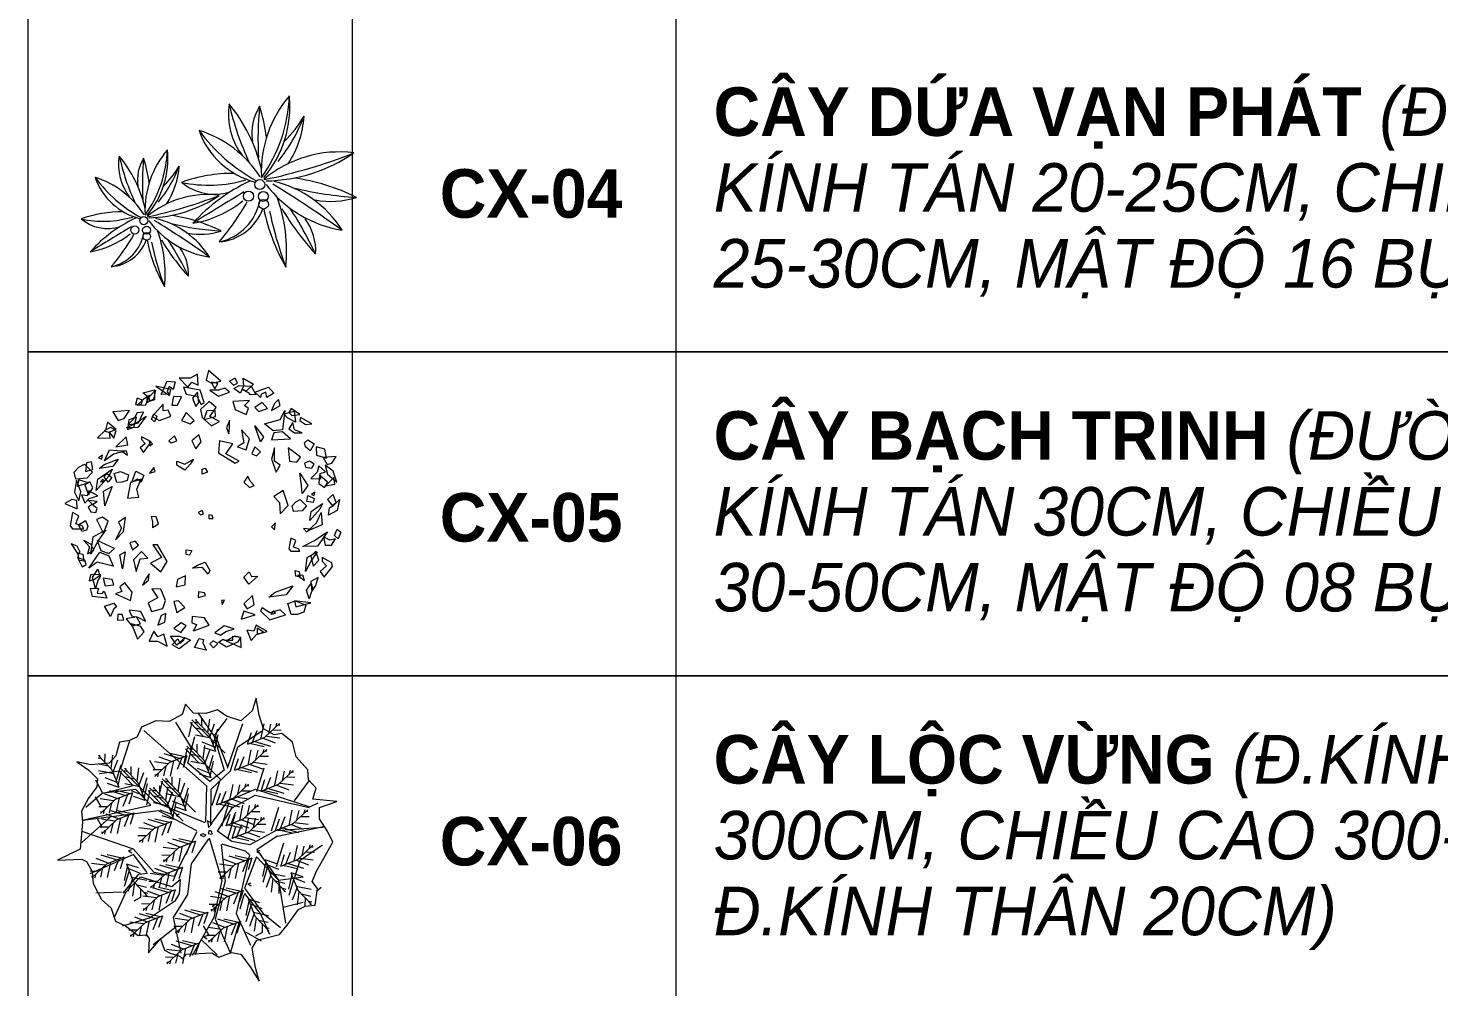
# Model space of a CAD drawing. Header units: millimetres. Extents: x 5357 to 259384, y -16348 to 109893.
# Drawn here: x 196858 to 214283, y 11450 to 23289 of the extents above; entities that cross this region are included whole.
import ezdxf

# ---------------------------------------------------------------- set-up
doc = ezdxf.new("R2010")
doc.units = ezdxf.units.MM
for name, color, linetype, lineweight in [('0-3', 7, 'Continuous', 9), ('A-DETL-THIN', 151, 'Continuous', 9), ('CAY BACH TRINH_dwg-1', 7, 'Continuous', 9), ('CAY DUA VAN PHAT_dwg-1', 7, 'Continuous', 9), ('CAY GIANG HUONG_dwg-1', 7, 'Continuous', 9), ('CÂY BÚN', 7, 'Continuous', 9), ('G-ANNO-TEXT-1', 7, 'Continuous', 9), ('lai nhat', 7, 'Continuous', 9)]:
    doc.layers.add(name, color=color, linetype=linetype, lineweight=lineweight)
doc.styles.add('Arial_4', font='arial_0.ttf', dxfattribs={"height": 0.039375})
doc.styles.add('Arial_5', font='arial_0.ttf', dxfattribs={"height": 0.0315})
doc.styles.add('Arial_B_2', font='arialbd_0.ttf', dxfattribs={"width": 0.95, "height": 600})

# ---------------------------------------------------------------- blocks, each defined once
blk = doc.blocks.new('CAY BACH TRINH_dwg-2202153-CẢNH QUAN_GHI CHÚ KỸ THUẬT')
at = {"layer": 'lai nhat', "flags": 128}
for points in [[(4948, 18968), (5056, 18855), (5104, 18918), (5182, 18880), (5173, 19018), (5085, 18968)], [(5312, 19063), (5280, 18943), (5348, 18905), (5465, 18930)], [(4590, 18683), (4577, 18723), (4500, 18787), (4642, 18823), (4642, 18699)], [(4828, 18752), (4846, 18827), (4659, 18870)], [(4727, 18766), (4800, 18928), (4901, 18923), (4874, 18826), (4823, 18863), (4800, 18804), (4819, 18770)], [(5222, 18642), (5257, 18666), (5206, 18820), (5004, 18856), (5036, 18769), (5165, 18743)], [(5328, 18818), (5436, 18743), (5572, 18793), (5514, 18843), (5436, 18818)], [(5426, 18902), (5345, 18916), (5391, 18836)], [(5640, 18968), (5572, 18930), (5621, 18880), (5670, 18905)], [(5838, 18868), (5895, 18767), (5825, 18761), (5814, 18781), (5728, 18827), (5704, 18783), (5624, 18839), (5688, 18876)], [(5728, 18830), (5748, 18868), (5738, 18968), (5865, 18893), (5777, 18805)], [(5884, 18793), (6050, 18855), (6118, 18780), (6030, 18730), (6021, 18793), (5962, 18768), (5952, 18730)], [(4431, 18718), (4409, 18643), (4479, 18642), (4496, 18694)], [(4435, 18635), (4536, 18638), (4586, 18753), (4508, 18709)], [(4657, 18818), (4633, 18707), (4547, 18661), (4559, 18734), (4599, 18759)], [(4749, 18647), (4613, 18494), (4705, 18444), (4845, 18496), (4813, 18570), (4752, 18562)], [(4877, 18740), (4859, 18634), (4929, 18633), (4978, 18735)], [(5173, 18793), (5114, 18718), (5153, 18618), (5192, 18668)], [(5319, 18680), (5211, 18580), (5231, 18480), (5348, 18380), (5445, 18430), (5328, 18493), (5406, 18605)], [(5816, 18693), (5611, 18680), (5640, 18580), (5777, 18518), (5806, 18593), (5757, 18630)], [(5972, 18668), (5884, 18605), (5933, 18555), (6040, 18593)], [(6177, 18705), (6128, 18655), (6089, 18568), (6196, 18630)], [(4131, 18553), (4193, 18445), (4268, 18467), (4333, 18567)], [(4539, 18496), (4439, 18357), (4296, 18353), (4405, 18409)], [(4309, 18334), (4390, 18362), (4422, 18486), (4327, 18451)], [(4316, 18391), (4445, 18414), (4506, 18546), (4430, 18540), (4392, 18467)], [(4608, 18460), (4634, 18525), (4671, 18494), (4645, 18429)], [(5036, 18543), (4978, 18443), (5085, 18405), (5134, 18443)], [(5255, 18455), (5397, 18493), (5392, 18567), (5291, 18564)], [(6001, 18405), (6196, 18455), (6255, 18568), (6225, 18330), (6108, 18318)], [(6369, 18559), (6385, 18423), (6290, 18473), (6242, 18527)], [(6333, 18593), (6303, 18543), (6342, 18505), (6440, 18518)], [(6449, 18480), (6440, 18443), (6508, 18393), (6586, 18405)], [(3941, 18228), (4097, 18225), (4087, 18303), (4169, 18332), (4065, 18422), (4038, 18325)], [(4141, 18225), (4170, 18322), (4101, 18359), (4023, 18315), (4089, 18294)], [(5572, 18443), (5533, 18355), (5562, 18280), (5572, 18355)], [(5718, 18330), (5748, 18168), (5670, 18118), (5777, 18081), (5816, 18218)], [(5952, 18181), (5884, 18380), (5991, 18243)], [(6118, 18293), (6089, 18206), (6323, 18218), (6225, 18305)], [(6352, 18418), (6303, 18343), (6372, 18293), (6469, 18293), (6372, 18330)], [(4295, 18243), (4168, 18118), (4315, 18143)], [(4465, 18106), (4506, 18050), (4587, 18154), (4581, 18191), (4484, 18242), (4484, 18208), (4530, 18162)], [(4588, 18193), (4588, 18131), (4617, 18156)], [(4890, 18255), (4822, 18193), (4851, 18168), (4919, 18193)], [(5192, 18268), (5104, 18193), (5153, 18093), (5221, 18181)], [(5445, 18193), (5436, 18043), (5640, 17918), (5689, 17943), (5523, 18031), (5611, 18156)], [(6566, 18068), (6508, 18118), (6498, 18168), (6537, 18206), (6615, 18156)], [(4003, 18018), (3954, 17981), (3993, 17968)], [(4196, 17965), (4131, 17875), (3960, 17852), (4021, 17900)], [(4026, 17946), (4088, 18083), (4278, 18067), (4136, 18029)], [(4312, 18017), (4296, 18070), (4241, 18066)], [(5085, 17906), (5017, 17831), (4919, 17893), (4919, 17943), (5017, 17906), (5124, 17968)], [(5884, 18118), (5845, 18031), (5904, 18006), (5952, 18056)], [(6128, 18106), (6089, 17968), (6147, 17806), (6196, 17893), (6128, 17943)], [(6294, 18106), (6313, 17943), (6401, 17931), (6449, 17993)], [(6645, 18017), (6768, 17980), (6749, 18089), (6642, 18117)], [(6727, 17987), (6776, 17901), (6836, 17918), (6888, 17999)], [(3710, 17868), (3779, 17906), (3876, 17806), (3808, 17731), (3671, 17718), (3652, 17806)], [(3881, 17839), (3865, 17932), (3804, 17922), (3792, 17816)], [(3925, 17581), (3944, 17718), (4120, 17843), (4081, 17756)], [(4022, 17750), (4054, 17790), (4117, 17742), (4073, 17681)], [(4240, 17681), (4178, 17680), (4147, 17788), (4223, 17815), (4324, 17773), (4305, 17704)], [(4363, 17681), (4412, 17818), (4510, 17768), (4480, 17681), (4432, 17718)], [(4584, 17792), (4651, 17813), (4634, 17865)], [(5231, 17843), (5270, 17856), (5299, 17806), (5231, 17781)], [(6440, 17793), (6537, 17643), (6469, 17543), (6459, 17643)], [(6615, 17906), (6557, 17943), (6498, 17918), (6508, 17868), (6586, 17856)], [(6575, 17728), (6699, 17725), (6691, 17788), (6757, 17811), (6673, 17883), (6652, 17805)], [(6752, 17893), (6781, 17781), (6898, 17681), (6849, 17818)], [(3709, 17450), (3735, 17563), (3679, 17706), (3657, 17561)], [(3687, 17635), (3823, 17676), (3710, 17713)], [(3827, 17528), (3883, 17612), (3846, 17688), (3782, 17651)], [(3977, 17685), (4026, 17693), (4003, 17716)], [(4031, 17392), (4015, 17570), (4122, 17627), (4084, 17534)], [(4450, 17496), (4425, 17594), (4480, 17720), (4347, 17677), (4311, 17484)], [(5796, 17756), (5748, 17681), (5816, 17618), (5874, 17643), (5826, 17693)], [(6683, 17768), (6674, 17668), (6742, 17618), (6781, 17681)], [(6858, 17739), (6757, 17639), (6873, 17659)], [(3687, 17354), (3683, 17454), (3622, 17467), (3538, 17420)], [(3942, 17513), (3834, 17574), (3811, 17515), (3743, 17525), (3783, 17422), (3838, 17481)], [(3827, 17456), (3876, 17406), (3935, 17443)], [(6118, 17506), (6186, 17431), (6196, 17293), (6294, 17393), (6235, 17581)], [(6390, 17439), (6445, 17469), (6523, 17389), (6468, 17329), (6359, 17319), (6343, 17389)], [(6615, 17481), (6605, 17431), (6527, 17443), (6537, 17518)], [(6624, 17559), (6585, 17529), (6616, 17519)], [(6781, 17468), (6839, 17393), (6888, 17431), (6849, 17531)], [(6929, 17470), (6899, 17331), (6792, 17274), (6807, 17365), (6856, 17396)], [(3710, 17268), (3632, 17306), (3603, 17143), (3632, 17106), (3769, 17106), (3749, 17143), (3671, 17168)], [(3823, 17375), (3857, 17314), (3921, 17309), (3936, 17358), (3873, 17405)], [(4014, 17048), (4073, 17200), (4001, 17252), (3929, 17220)], [(4617, 17124), (4695, 17168), (4664, 17255), (4601, 17260), (4621, 17193)], [(5231, 17331), (5182, 17306), (5211, 17281), (5250, 17293)], [(5316, 17235), (5370, 17235), (5356, 17270), (5316, 17278)], [(6703, 17306), (6713, 17156), (6537, 17081), (6644, 17181)], [(6562, 17210), (6577, 17319), (6718, 17419), (6686, 17349)], [(3790, 17208), (3819, 17137), (3804, 17088), (3752, 17073), (3706, 17154)], [(3857, 16793), (3886, 17006), (4042, 17093), (3954, 16968)], [(4161, 16970), (4259, 17073), (4284, 17244), (4200, 17190), (4237, 17114)], [(6138, 17181), (6089, 17131), (6128, 17093)], [(6484, 17110), (6523, 17070), (6569, 17100)], [(6868, 17022), (6900, 17104), (6946, 17065), (6914, 16983)], [(3701, 16789), (3727, 16818), (3690, 16894), (3615, 16919)], [(3816, 16799), (3894, 16842), (3857, 16918), (3771, 16964), (3840, 16885)], [(4081, 16800), (4148, 16863), (3936, 16962), (3981, 16839)], [(4370, 16845), (4445, 16904), (4405, 16953), (4339, 16932)], [(4723, 16574), (4802, 16701), (4679, 16908), (4624, 16908), (4730, 16754), (4594, 16684)], [(6390, 16960), (6328, 16990), (6304, 16860), (6328, 16830), (6437, 16830), (6421, 16860), (6359, 16880)], [(6782, 17067), (6657, 16893), (6478, 16889), (6614, 16958)], [(6732, 17006), (6752, 16906), (6830, 16906), (6878, 16981), (6810, 16968)], [(3752, 16635), (3801, 16665), (3784, 16717), (3692, 16751)], [(3759, 16793), (3769, 16706), (3710, 16718), (3701, 16806)], [(4132, 16646), (3937, 16693), (3832, 16621), (3969, 16817), (4078, 16773)], [(4281, 16822), (4247, 16613), (4217, 16785)], [(4417, 16580), (4467, 16737), (4560, 16745), (4482, 16828), (4384, 16725)], [(5076, 16782), (5036, 16790), (5033, 16848), (5105, 16838)], [(6507, 16580), (6530, 16750), (6655, 16820), (6585, 16720)], [(6635, 16831), (6576, 16768), (6605, 16643), (6674, 16718)], [(6689, 16579), (6740, 16510), (6842, 16640), (6834, 16686), (6713, 16750), (6713, 16708), (6770, 16649)], [(3915, 16368), (3876, 16506), (3944, 16606), (3974, 16518), (3944, 16468)], [(5176, 16659), (5271, 16693), (5328, 16592), (5305, 16548), (5236, 16627), (5112, 16622)], [(5919, 16520), (5811, 16422), (5749, 16511), (5815, 16575), (5841, 16519)], [(6429, 16580), (6437, 16510), (6390, 16520), (6382, 16590)], [(3837, 16463), (3903, 16484), (3979, 16543), (3855, 16538)], [(4035, 16400), (4142, 16414), (4122, 16481), (4010, 16498)], [(4162, 16305), (4348, 16220), (4369, 16322), (4278, 16441), (4217, 16389), (4242, 16333)], [(4494, 16412), (4569, 16471), (4578, 16551), (4535, 16489)], [(4912, 16389), (5024, 16414), (5028, 16525), (4927, 16480)], [(6353, 16403), (6272, 16291), (6058, 16263), (6134, 16322)], [(6498, 16468), (6478, 16535), (6409, 16530)], [(6554, 16240), (6523, 16350), (6577, 16430), (6601, 16360), (6577, 16320)], [(6664, 16506), (6576, 16456), (6586, 16331), (6635, 16406)], [(4054, 16249), (3879, 16271), (3854, 16369), (3954, 16372), (3934, 16312), (3997, 16307), (4023, 16336)], [(4607, 16083), (4748, 16122), (4778, 16219), (4721, 16362), (4612, 16364), (4686, 16254), (4564, 16191)], [(4921, 16073), (5019, 16134), (4942, 16217), (4882, 16207)], [(5185, 16258), (5274, 16282), (5260, 16317), (5188, 16327)], [(5481, 16172), (5510, 16227), (5473, 16219)], [(5855, 16281), (5748, 16181), (5787, 16119), (5874, 16169)], [(6408, 16049), (6331, 16048), (6291, 16182), (6386, 16216), (6513, 16163), (6489, 16077)], [(6372, 16218), (6391, 16144), (6576, 16193)], [(4175, 16142), (4140, 16118), (4102, 16025), (4025, 16151), (4143, 16187)], [(4188, 15980), (4266, 15981), (4246, 16048), (4191, 16049)], [(4534, 15967), (4474, 16083), (4330, 16103), (4358, 16031), (4439, 16017)], [(4683, 15916), (4770, 15955), (4782, 16061), (4725, 16035)], [(5716, 15991), (5886, 16042), (5746, 16089)], [(5972, 16131), (5952, 16094), (6069, 15981), (6264, 16044), (6196, 16106), (6069, 16069)], [(6080, 16053), (6140, 16064), (6112, 16093)], [(4422, 16019), (4295, 15994), (4363, 15906), (4471, 15931)], [(4434, 15742), (4518, 15833), (4476, 15898), (4361, 15931)], [(4969, 15824), (5035, 15910), (4973, 15943), (4882, 15876)], [(5126, 15846), (5318, 15918), (5260, 16005), (5111, 16025), (5105, 15945), (5163, 15923)], [(5628, 15870), (5504, 15910), (5388, 15822), (5458, 15792), (5526, 15839)], [(6036, 15839), (5900, 15915), (5872, 15841), (5786, 15854), (5836, 15725), (5905, 15799)], [(5913, 15806), (5991, 15831), (5913, 15881)], [(4800, 15656), (4758, 15806), (4685, 15773), (4634, 15843), (4578, 15717), (4679, 15720)], [(4919, 15669), (4841, 15781), (4948, 15781), (5017, 15756)], [(5090, 15731), (4950, 15622), (4862, 15674), (4932, 15747), (4959, 15690), (5008, 15732), (5006, 15770)], [(5250, 15741), (5242, 15699), (5281, 15606), (5138, 15641), (5196, 15750)], [(5374, 15635), (5428, 15691), (5367, 15724), (5328, 15686)], [(5533, 15644), (5436, 15706), (5494, 15744), (5514, 15731), (5611, 15731), (5611, 15781), (5709, 15769), (5670, 15706)], [(5716, 15640), (5711, 15765), (5635, 15781), (5531, 15723)]]:
    blk.add_lwpolyline(points, close=True, dxfattribs=at)
blk = doc.blocks.new('CAY GIANG HUONG_dwg-2202033-CẢNH QUAN_GHI CHÚ KỸ THUẬT')
at = {"layer": 'CÂY BÚN'}
for p, q in [((5102, 14403), (4906, 14717)), ((5069, 14537), (5110, 14720)), ((5248, 14540), (5086, 14715)), ((5516, 14334), (5103, 14747)), ((5183, 14707), (5142, 14717)), ((5272, 14616), (5155, 14643)), ((5163, 14738), (5162, 14752)), ((5227, 14665), (5228, 14770)), ((5303, 14588), (5326, 14754)), ((5330, 14546), (5386, 14696)), ((5547, 14149), (5733, 14703)), ((5959, 14509), (5999, 14699)), ((6055, 14577), (6082, 14694)), ((6146, 14666), (6156, 14707)), ((6177, 14686), (6191, 14687)), ((5340, 14520), (5150, 14559)), ((5378, 14415), (5232, 14472)), ((5369, 14444), (5428, 14636)), ((5391, 14378), (5432, 14560)), ((5793, 14446), (5840, 14590)), ((5854, 14471), (5912, 14617)), ((5883, 14480), (6075, 14421)), ((5985, 14520), (6136, 14463)), ((6027, 14547), (6194, 14523)), ((6104, 14622), (6210, 14621)), ((3967, 14296), (3967, 14310)), ((4032, 14222), (4033, 14328)), ((4107, 14146), (4130, 14312)), ((4954, 14270), (4762, 14329)), ((5020, 14292), (4837, 14333)), ((5044, 14304), (4996, 14160)), ((5010, 14212), (5051, 14395)), ((5190, 14215), (5028, 14390)), ((5458, 14009), (5044, 14422)), ((5125, 14381), (5084, 14392)), ((5213, 14291), (5097, 14318)), ((5104, 14413), (5104, 14427)), ((5169, 14339), (5170, 14445)), ((5244, 14263), (5267, 14429)), ((5403, 14354), (5259, 14401)), ((5271, 14221), (5328, 14371)), ((5310, 14118), (5370, 14310)), ((5695, 14149), (5752, 14295)), ((5800, 14187), (5839, 14377)), ((5817, 14458), (6000, 14417)), ((5896, 14255), (5923, 14372)), ((5944, 14300), (6050, 14299)), ((5986, 14344), (5997, 14385)), ((6018, 14364), (6032, 14365)), ((3988, 14264), (3947, 14275)), ((4145, 14078), (3954, 14117)), ((4076, 14174), (3959, 14201)), ((4134, 14104), (4191, 14254)), ((4173, 14001), (4232, 14193)), ((4195, 13936), (4236, 14118)), ((4310, 14105), (4269, 14115)), ((4289, 14137), (4289, 14150)), ((4354, 14063), (4355, 14169)), ((4429, 13986), (4452, 14153)), ((4581, 14250), (4653, 14125)), ((4733, 14128), (4627, 14129)), ((4810, 14204), (4643, 14227)), ((4852, 14231), (4701, 14287)), ((4782, 14173), (4755, 14056)), ((4878, 14241), (4838, 14051)), ((4983, 14279), (4925, 14133)), ((5282, 14195), (5091, 14234)), ((5320, 14090), (5173, 14147)), ((5332, 14053), (5373, 14235)), ((5634, 14124), (5681, 14268)), ((5658, 14136), (5840, 14095)), ((5723, 14158), (5915, 14099)), ((5826, 14197), (5976, 14141)), ((5868, 14224), (6034, 14201)), ((5909, 13860), (5999, 14155)), ((6127, 13928), (6166, 14119)), ((6313, 14085), (6324, 14126)), ((4182, 13973), (4036, 14030)), ((4207, 13912), (4064, 13959)), ((4467, 13918), (4276, 13958)), ((4398, 14014), (4282, 14041)), ((4456, 13944), (4513, 14095)), ((4495, 13842), (4555, 14034)), ((4517, 13776), (4558, 13959)), ((4659, 14064), (4646, 14063)), ((4691, 14084), (4681, 14043)), ((4702, 13808), (4743, 13991)), ((4882, 13812), (4720, 13986)), ((5150, 13605), (4737, 14018)), ((4817, 13978), (4776, 13988)), ((4797, 14009), (4796, 14023)), ((4861, 13936), (4862, 14042)), ((4936, 13859), (4959, 14026)), ((4963, 13817), (5020, 13968)), ((5345, 14029), (5201, 14076)), ((5358, 13691), (5449, 13985)), ((5576, 13759), (5616, 13949)), ((5672, 13827), (5699, 13944)), ((5763, 13916), (5773, 13957)), ((5961, 13866), (6008, 14009)), ((6022, 13891), (6079, 14037)), ((6195, 13966), (6361, 13943)), ((6223, 13997), (6250, 14113)), ((6272, 14041), (6377, 14040)), ((6345, 14106), (6359, 14106)), ((6372, 13747), (6553, 13992)), ((3910, 13794), (3983, 13668)), ((4139, 13747), (3972, 13770)), ((4181, 13774), (4030, 13830)), ((4283, 13813), (4091, 13872)), ((4349, 13835), (4166, 13876)), ((4207, 13784), (4167, 13594)), ((4312, 13822), (4254, 13676)), ((4373, 13847), (4326, 13704)), ((4504, 13813), (4358, 13871)), ((4530, 13752), (4386, 13799)), ((4550, 13698), (4591, 13880)), ((4729, 13701), (4567, 13875)), ((4997, 13495), (4584, 13908)), ((4664, 13867), (4623, 13877)), ((4753, 13776), (4636, 13803)), ((4644, 13899), (4643, 13912)), ((4708, 13825), (4709, 13931)), ((4784, 13749), (4807, 13915)), ((4974, 13791), (4784, 13831)), ((4905, 13887), (4789, 13914)), ((4811, 13706), (4867, 13857)), ((4850, 13604), (4909, 13796)), ((5003, 13715), (5062, 13907)), ((5024, 13649), (5065, 13832)), ((5410, 13696), (5457, 13840)), ((5471, 13721), (5529, 13867)), ((5602, 13769), (5753, 13713)), ((5644, 13796), (5811, 13773)), ((5721, 13872), (5827, 13871)), ((5795, 13936), (5808, 13937)), ((5985, 13878), (6167, 13837)), ((6050, 13900), (6243, 13841)), ((6153, 13939), (6303, 13882)), ((4062, 13672), (3956, 13673)), ((3989, 13607), (3975, 13607)), ((4020, 13627), (4010, 13586)), ((4111, 13716), (4084, 13599)), ((4299, 13562), (4107, 13622)), ((4365, 13584), (4183, 13625)), ((4389, 13597), (4342, 13453)), ((4821, 13680), (4631, 13720)), ((4859, 13576), (4713, 13633)), ((5012, 13686), (4866, 13744)), ((4872, 13538), (4913, 13721)), ((5037, 13625), (4893, 13672)), ((5434, 13708), (5617, 13667)), ((5477, 13434), (5568, 13729)), ((5500, 13730), (5692, 13671)), ((5591, 13464), (5648, 13610)), ((5696, 13502), (5735, 13693)), ((5791, 13571), (5819, 13687)), ((5840, 13615), (5946, 13614)), ((5882, 13659), (5893, 13700)), ((5914, 13679), (5927, 13680)), ((6088, 13375), (6178, 13669)), ((6306, 13443), (6345, 13633)), ((6402, 13511), (6429, 13628)), ((6492, 13600), (6503, 13641)), ((6524, 13620), (6538, 13620)), ((3747, 13230), (4098, 13544)), ((3926, 13543), (3999, 13418)), ((4078, 13421), (3973, 13422)), ((4155, 13496), (3989, 13519)), ((4197, 13523), (4047, 13580)), ((4127, 13465), (4100, 13349)), ((4223, 13534), (4183, 13343)), ((4328, 13572), (4271, 13426)), ((4661, 13418), (4510, 13474)), ((4763, 13457), (4571, 13516)), ((4829, 13479), (4646, 13520)), ((4687, 13428), (4647, 13238)), ((4792, 13466), (4734, 13320)), ((4884, 13515), (4740, 13562)), ((4853, 13491), (4806, 13348)), ((5530, 13439), (5577, 13583)), ((5551, 13278), (5641, 13573)), ((5553, 13452), (5736, 13411)), ((5603, 13283), (5650, 13427)), ((5619, 13474), (5811, 13414)), ((5664, 13309), (5721, 13455)), ((5722, 13513), (5872, 13456)), ((5764, 13540), (5930, 13517)), ((5769, 13346), (5809, 13537)), ((5865, 13415), (5892, 13531)), ((5914, 13459), (6019, 13458)), ((5956, 13503), (5966, 13544)), ((5987, 13524), (6001, 13524)), ((6140, 13380), (6187, 13523)), ((6734, 13426), (6165, 13306)), ((6201, 13405), (6258, 13551)), ((6332, 13453), (6482, 13397)), ((6374, 13480), (6540, 13457)), ((6450, 13555), (6556, 13554)), ((4005, 13357), (3991, 13356)), ((4036, 13377), (4026, 13336)), ((4542, 13315), (4436, 13316)), ((4619, 13391), (4452, 13414)), ((4469, 13251), (4455, 13250)), ((4500, 13271), (4490, 13230)), ((4591, 13360), (4564, 13243)), ((5061, 13215), (4869, 13274)), ((5126, 13237), (4944, 13278)), ((5150, 13249), (5103, 13105)), ((5627, 13296), (5809, 13255)), ((5693, 13318), (5885, 13258)), ((5795, 13357), (5945, 13300)), ((5837, 13384), (6003, 13361)), ((6164, 13392), (6346, 13351)), ((6229, 13414), (6421, 13355)), ((4176, 13017), (3984, 13076)), ((4241, 13039), (4059, 13080)), ((4840, 13073), (4734, 13074)), ((4916, 13149), (4750, 13172)), ((4958, 13176), (4808, 13232)), ((4888, 13118), (4861, 13001)), ((4984, 13186), (4945, 12996)), ((5089, 13224), (5032, 13078)), ((6152, 12935), (6242, 13229)), ((6204, 12940), (6251, 13083)), ((6265, 12965), (6322, 13111)), ((6370, 13003), (6410, 13193)), ((6466, 13071), (6493, 13188)), ((6515, 13115), (6620, 13114)), ((6557, 13160), (6567, 13201)), ((6588, 13180), (6602, 13180)), ((4031, 12950), (3865, 12974)), ((4073, 12977), (3923, 13034)), ((4003, 12920), (3976, 12803)), ((4099, 12988), (4060, 12798)), ((4204, 13026), (4147, 12880)), ((4265, 13051), (4218, 12907)), ((4309, 12946), (4268, 12764)), ((4296, 12970), (4440, 12923)), ((4321, 12909), (4468, 12852)), ((4799, 12853), (4649, 12910)), ((4901, 12893), (4709, 12952)), ((4766, 13009), (4752, 13008)), ((4967, 12915), (4784, 12956)), ((4798, 13029), (4787, 12988)), ((4930, 12902), (4872, 12756)), ((4991, 12927), (4944, 12783)), ((5614, 12939), (5448, 12963)), ((5656, 12966), (5506, 13023)), ((5586, 12909), (5559, 12792)), ((5758, 13006), (5566, 13065)), ((5824, 13028), (5642, 13069)), ((5682, 12977), (5642, 12787)), ((5787, 13015), (5730, 12869)), ((5848, 13040), (5801, 12896)), ((6018, 12996), (5977, 12813)), ((6040, 12930), (5980, 12738)), ((6005, 13020), (6149, 12973)), ((6030, 12959), (6177, 12901)), ((6228, 12952), (6410, 12911)), ((6294, 12974), (6486, 12915)), ((6396, 13013), (6546, 12957)), ((6438, 13040), (6604, 13017)), ((3955, 12875), (3849, 12876)), ((3881, 12811), (3867, 12810)), ((3913, 12831), (3902, 12790)), ((4331, 12881), (4271, 12688)), ((4470, 12809), (4277, 12605)), ((4370, 12778), (4313, 12628)), ((4359, 12804), (4550, 12765)), ((4397, 12736), (4374, 12570)), ((4680, 12751), (4574, 12752)), ((4757, 12826), (4591, 12850)), ((4729, 12796), (4702, 12679)), ((4825, 12864), (4785, 12674)), ((5537, 12864), (5432, 12865)), ((5464, 12800), (5450, 12799)), ((5495, 12820), (5485, 12779)), ((6079, 12828), (6022, 12677)), ((6068, 12854), (6259, 12814)), ((6106, 12786), (6083, 12619)), ((6137, 12758), (6253, 12731)), ((6174, 12767), (6479, 12809)), ((6340, 12837), (6299, 12654)), ((6362, 12771), (6303, 12579)), ((6328, 12860), (6471, 12813)), ((6353, 12799), (6499, 12742)), ((4238, 12619), (3921, 12604)), ((4151, 12311), (4293, 12622)), ((4393, 12513), (4473, 12557)), ((4428, 12708), (4544, 12681)), ((4472, 12660), (4471, 12554)), ((4667, 12548), (4501, 12571)), ((4516, 12618), (4557, 12607)), ((4536, 12586), (4537, 12572)), ((4709, 12575), (4559, 12631)), ((4607, 12687), (4593, 12686)), ((4812, 12614), (4619, 12673)), ((4638, 12707), (4628, 12666)), ((4877, 12636), (4695, 12677)), ((4735, 12585), (4696, 12395)), ((4840, 12623), (4783, 12477)), ((4901, 12648), (4854, 12504)), ((5504, 12540), (5337, 12563)), ((5546, 12567), (5395, 12623)), ((5648, 12606), (5456, 12665)), ((5714, 12628), (5531, 12669)), ((5572, 12577), (5532, 12387)), ((5677, 12615), (5619, 12469)), ((5738, 12640), (5691, 12496)), ((6181, 12709), (6180, 12603)), ((6225, 12667), (6266, 12657)), ((6246, 12636), (6246, 12622)), ((6401, 12668), (6344, 12518)), ((6390, 12694), (6581, 12655)), ((6428, 12626), (6405, 12460)), ((6459, 12599), (6575, 12571)), ((6503, 12550), (6502, 12444)), ((6703, 12677), (6649, 12630)), ((4591, 12472), (4485, 12473)), ((4517, 12408), (4503, 12407)), ((4549, 12428), (4538, 12387)), ((4639, 12517), (4612, 12400)), ((5211, 12336), (5019, 12396)), ((5277, 12358), (5094, 12399)), ((5427, 12464), (5321, 12465)), ((5354, 12400), (5340, 12399)), ((5385, 12420), (5375, 12379)), ((5476, 12509), (5449, 12392)), ((5811, 12512), (5770, 12329)), ((5833, 12446), (5774, 12254)), ((5799, 12536), (5942, 12489)), ((5824, 12475), (5970, 12417)), ((6233, 12434), (6481, 12495)), ((6547, 12508), (6588, 12497)), ((6568, 12476), (6568, 12462)), ((4508, 12226), (4341, 12249)), ((4550, 12253), (4399, 12309)), ((4652, 12292), (4460, 12351)), ((4718, 12314), (4535, 12355)), ((4576, 12263), (4536, 12073)), ((4681, 12301), (4623, 12155)), ((4742, 12326), (4695, 12182)), ((5067, 12270), (4900, 12293)), ((5109, 12297), (4958, 12354)), ((5039, 12239), (5012, 12123)), ((5135, 12308), (5095, 12117)), ((5240, 12346), (5182, 12199)), ((5245, 12204), (5318, 12078)), ((5301, 12371), (5254, 12227)), ((5516, 12184), (5366, 12241)), ((5618, 12223), (5426, 12283)), ((5684, 12245), (5502, 12286)), ((5586, 11883), (5688, 12245)), ((5647, 12232), (5590, 12086)), ((5708, 12258), (5661, 12114)), ((5872, 12344), (5816, 12193)), ((5862, 12370), (6052, 12330)), ((5899, 12302), (5876, 12135)), ((5930, 12274), (6047, 12247)), ((5975, 12225), (5973, 12119)), ((4431, 12150), (4325, 12151)), ((4358, 12086), (4344, 12085)), ((4389, 12106), (4379, 12065)), ((4480, 12195), (4453, 12078)), ((4907, 12188), (4626, 11968)), ((4990, 12195), (4884, 12196)), ((4916, 12130), (4903, 12130)), ((4948, 12151), (4938, 12110)), ((5221, 12034), (5418, 11844)), ((5397, 12082), (5292, 12083)), ((5474, 12157), (5308, 12180)), ((5355, 12038), (5345, 11997)), ((5446, 12126), (5419, 12010)), ((5542, 12195), (5503, 12004)), ((5767, 12128), (5962, 12018)), ((5895, 12079), (5976, 12123)), ((6019, 12183), (6060, 12173)), ((6039, 12151), (6040, 12138)), ((4960, 11889), (4794, 11912)), ((5002, 11916), (4852, 11972)), ((4932, 11858), (4905, 11741)), ((5105, 11955), (4912, 12014)), ((5170, 11977), (4988, 12018)), ((5028, 11926), (4989, 11736)), ((5133, 11964), (5076, 11818)), ((5194, 11989), (5147, 11845)), ((5324, 12017), (5310, 12017)), ((4884, 11813), (4778, 11814)), ((4810, 11749), (4796, 11748)), ((4842, 11769), (4831, 11728))]:
    blk.add_line(p, q, dxfattribs=at)
at = {"layer": 'CÂY BÚN', "flags": 128}
for points in [[(6601, 13767), (6640, 13902), (6546, 14004), (6537, 14130), (6394, 14292), (6350, 14472), (6218, 14577), (6120, 14560), (5992, 14636), (5937, 14804), (5900, 15014), (5852, 14858), (5709, 14734), (5535, 14792), (5420, 14870), (5276, 14825), (5124, 14828), (5028, 14940), (4987, 14814), (4826, 14726), (4659, 14736), (4484, 14656), (4429, 14538), (4336, 14492), (4213, 14470), (4166, 14304), (4082, 14210), (3858, 14191), (3686, 14230), (3831, 14127), (3939, 14018), (3931, 13918), (3829, 13781), (3744, 13618), (3755, 13482), (3725, 13151), (3445, 13013), (3747, 13027), (3802, 12997), (3875, 12872), (3888, 12726), (3987, 12526), (4107, 12419), (4160, 12261), (4284, 12204), (4444, 12084), (4544, 12092), (4577, 12048), (4570, 11870), (4717, 12044), (4766, 11904), (4836, 11867), (4957, 11829), (4988, 11795), (5041, 11854), (5354, 11870), (5440, 11816), (5594, 11873), (5711, 11854), (5827, 11697), (5935, 11518), (5892, 11688), (5850, 11928), (5908, 12027), (6187, 12096), (6281, 12211), (6424, 12404), (6505, 12447), (6629, 12459), (6656, 12662), (6591, 12749), (6644, 12876), (6846, 13238), (6785, 13365), (6682, 13524), (6682, 13663), (6896, 13740)], [(5298, 13499), (5312, 13418), (5357, 13468)], [(5208, 13326), (5250, 13304), (5280, 13324), (5245, 13340)], [(5308, 13345), (5356, 13333), (5351, 13367), (5318, 13382)]]:
    blk.add_lwpolyline(points, close=True, dxfattribs=at)
for points in [[(5180, 14834), (5378, 14549), (5503, 14126), (5328, 13984), (5054, 14211), (5140, 14541)], [(5401, 14355), (5317, 14569), (5146, 14750)], [(5548, 14164), (5393, 14566), (5542, 14762)], [(5795, 14448), (6008, 14532), (6189, 14703)], [(5268, 13476), (4643, 13733), (4229, 14146), (4337, 14487)], [(5276, 13484), (5289, 13926), (4511, 14615)], [(5339, 13460), (5344, 13892), (5582, 14119), (5672, 14413), (5965, 14607)], [(4206, 13913), (4122, 14127), (3950, 14308)], [(5042, 14302), (4829, 14218), (4648, 14047)], [(5343, 14030), (5259, 14244), (5088, 14425)], [(5635, 14126), (5849, 14210), (6030, 14381)], [(4528, 13754), (4444, 13967), (4273, 14148)], [(5962, 13867), (6176, 13951), (6357, 14122)], [(3796, 13670), (4002, 13847), (3918, 14000)], [(4375, 13939), (4213, 14113), (3966, 14082)], [(5035, 13627), (4951, 13840), (4780, 14021)], [(5412, 13698), (5625, 13782), (5806, 13953)], [(3765, 13511), (4597, 13695), (4415, 13888), (4009, 13841), (4367, 13930)], [(4371, 13846), (4158, 13762), (3977, 13590)], [(4882, 13516), (4799, 13729), (4627, 13910)], [(5347, 13468), (5558, 13749), (5891, 13891), (6562, 13672), (6666, 13721)], [(6726, 13418), (6140, 13375), (5820, 13205), (5599, 13245), (5420, 13372), (5603, 13662), (5887, 13817), (6554, 13663)], [(5168, 13377), (4694, 13625), (3757, 13502)], [(4387, 13595), (4174, 13511), (3993, 13340)], [(5531, 13441), (5745, 13525), (5926, 13696)], [(6141, 13381), (6355, 13465), (6536, 13637)], [(4851, 13489), (4638, 13406), (4457, 13234)], [(4947, 13582), (4911, 13568), (4952, 13546)], [(5605, 13285), (5818, 13369), (5999, 13540)], [(5167, 13362), (4888, 12813), (4639, 12862), (4383, 13151), (3749, 13369)], [(5149, 13247), (4935, 13163), (4754, 12992)], [(4973, 11864), (4878, 12307), (5054, 12588), (5099, 12969), (5313, 13279)], [(5321, 13288), (5475, 12761), (5375, 12304), (5108, 11838)], [(6158, 13312), (5909, 13142), (6174, 12767), (6263, 12235)], [(4552, 12860), (4386, 13085), (3846, 12846)], [(4360, 13142), (4323, 13128), (4365, 13106)], [(5467, 13206), (5518, 12755), (5395, 12286), (5578, 11874)], [(5475, 13214), (5765, 13129), (5819, 13081), (5652, 12355), (5829, 11964)], [(5943, 13131), (5906, 13117), (5948, 13095)], [(6206, 12941), (6419, 13025), (6600, 13197)], [(6378, 12805), (6442, 13014), (6720, 13204)], [(4264, 13049), (4050, 12965), (3869, 12794)], [(4298, 12969), (4382, 12755), (4553, 12574)], [(4989, 12925), (4776, 12841), (4595, 12670)], [(5847, 13038), (5633, 12954), (5452, 12783)], [(6167, 12773), (5904, 13053), (5757, 12667), (5983, 12358), (6202, 12180)], [(6007, 13018), (6091, 12805), (6262, 12624)], [(4253, 12203), (4582, 12303), (4905, 12517), (4954, 12599), (4965, 12776), (4858, 12683), (4477, 12803)], [(4256, 12608), (4450, 12842), (4559, 12854)], [(5832, 12731), (5796, 12717), (5837, 12695)], [(6329, 12859), (6413, 12645), (6584, 12464)], [(4900, 12646), (4686, 12562), (4505, 12391)], [(5736, 12638), (5523, 12554), (5342, 12383)], [(6067, 12096), (5954, 12353), (5761, 12602), (5744, 12570), (5698, 12408)], [(5395, 12461), (5358, 12447), (5400, 12426)], [(5801, 12534), (5884, 12321), (6056, 12140)], [(4740, 12324), (4527, 12240), (4346, 12069)], [(5299, 12369), (5086, 12285), (4905, 12114)], [(5707, 12256), (5493, 12172), (5312, 12001)], [(5289, 12080), (5252, 12066), (5294, 12044)], [(5193, 11987), (4979, 11903), (4798, 11732)]]:
    blk.add_lwpolyline(points, dxfattribs=at)
blk = doc.blocks.new('CAY DUA VAN PHAT_dwg-2202037-CẢNH QUAN_GHI CHÚ KỸ THUẬT')
at = {"layer": '0-3'}
for centre, radius in [((5805, 21215), 63), ((5944, 21358), 62.4), ((5988, 21212), 61), ((5992, 21115), 58.6), ((4511, 20912), 49.9), ((4400, 20797), 50.4), ((4546, 20795), 48.8), ((4549, 20717), 46.9)]:
    blk.add_circle(centre, radius, dxfattribs=at)
for centre, radius, start, end in [((6403, 22227), 847, 171.2807, 217.3319), ((8905, 23093), 3419, 192.4553, 205.3067), ((4027, 21091), 1991, 13.4336, 39.4147), ((6470, 21992), 624, 147.7766, 188.9369), ((10084, 21919), 4162, 174.4112, 183.2032), ((4120, 21723), 1919, 6.6166, 18.285), ((7402, 21517), 1439, 139.4024, 182.222), ((4478, 22515), 1832, 324.1916, 358.058), ((4962, 22319), 1354, 319.7296, 5.697), ((4659, 22883), 1954, 320.6802, 339.5986), ((5245, 22934), 1445, 313.9588, 329.5669), ((5273, 22282), 1221, 326.9057, 356.2457), ((4778, 20696), 1395, 32.8088, 72.6703), ((6917, 23278), 2129, 215.9709, 241.576), ((6133, 22352), 993, 199.0692, 255.8486), ((5677, 21038), 1151, 139.4024, 182.222), ((3338, 21837), 1466, 324.1916, 358.058), ((3725, 21680), 1084, 319.7296, 5.697), ((4878, 21607), 678, 171.2807, 217.3319), ((6880, 22299), 2736, 192.4553, 205.3067), ((2978, 20698), 1593, 13.4336, 39.4147), ((4932, 21418), 499, 147.7766, 188.9369), ((7823, 21360), 3329, 174.4112, 183.2032), ((3052, 21203), 1535, 6.6166, 18.285), ((6922, 20325), 1436, 82.645, 130.2275), ((4601, 28156), 6880, 281.7668, 291.3553), ((5985, 23394), 1991, 271.0634, 304.2767), ((4662, 21707), 795, 199.0692, 255.8486), ((5289, 22448), 1703, 215.9709, 241.576), ((3578, 20382), 1116, 32.8088, 72.6703), ((3483, 22132), 1563, 320.6802, 339.5986), ((3952, 22172), 1156, 313.9588, 329.5669), ((3974, 21651), 977, 326.9057, 356.2457), ((5606, 19656), 1840, 89.4613, 109.9839), ((6027, 18981), 2481, 63.4093, 82.2197), ((5313, 22997), 1646, 258.2106, 286.2462), ((5389, 21890), 651, 230.7445, 286.7036), ((6763, 19393), 2218, 115.2182, 137.8561), ((36050, -29093), 58772, 121.03345, 121.75514), ((7187, 22239), 1460, 217.0531, 261.0676), ((-1494, 8985), 14525, 54.408, 58.4536), ((5809, 20070), 1362, 32.2613, 76.6297), ((7407, 25597), 4405, 256.4051, 266.4905), ((5294, 20085), 1149, 82.645, 130.2275), ((3437, 26350), 5504, 281.7668, 291.3553), ((4544, 22540), 1593, 271.0634, 304.2767), ((4902, 22187), 1324, 279.4235, 308.939), ((5307, 21286), 651, 282.004, 349.47), ((2880, 22820), 3358, 319.7391, 330.0623), ((4287, 20535), 1988, 354.3681, 19.6563), ((6822, 22180), 1030, 259.1512, 287.8197), ((4241, 19550), 1472, 89.4613, 109.9839), ((4006, 22222), 1317, 258.2106, 286.2462), ((4067, 21337), 521, 230.7445, 286.7036), ((5166, 19339), 1774, 115.2182, 137.8561), ((5505, 21616), 1168, 217.0531, 261.0676), ((-1439, 11013), 11620, 54.408, 58.4536), ((4403, 19881), 1089, 32.2613, 76.6297), ((4577, 19010), 1985, 63.4093, 82.2197), ((5388, 21283), 636, 274.943, 339.2141), ((8367, 21545), 2423, 191.6383, 209.8274), ((10817, 22032), 4856, 191.9083, 200.385), ((9263, 22888), 3552, 210.8992, 222.2343), ((2590, 18618), 4460, 24.9673, 33.2653), ((5978, 20543), 657, 356.3118, 36.6378), ((28596, -19450), 47017, 121.0335, 121.7551), ((3677, 21574), 1059, 279.4235, 308.939), ((4002, 20853), 520, 282.004, 349.47), ((2060, 22081), 2687, 319.7391, 330.0623), ((3185, 20253), 1590, 354.3681, 19.6563), ((5681, 24302), 3524, 256.4051, 266.4905), ((5213, 21569), 824, 259.1512, 287.8197), ((4066, 20851), 509, 274.943, 339.2141), ((6450, 21061), 1938, 191.6383, 209.8274), ((8409, 21450), 3885, 191.9083, 200.385), ((7166, 22135), 2841, 210.8992, 222.2343), ((1828, 18719), 3568, 24.9673, 33.2653), ((4538, 20259), 525, 356.3118, 36.6378)]:
    blk.add_arc(centre, radius, start, end, dxfattribs=at)
at = {"layer": '0-3', "attachment_point": 1, "line_spacing_factor": 0.941778}
for s, insert, char_height, width, style in [('10 - 8 - 1998', (5790, 21144), 0.0394, 0.373, 'Arial_4'), ('KTS.Vo nguyen Loc', (5790, 21144), 0.0394, 0.584, 'Arial_4'), ('10 - 8 - 1998', (4388, 20740), 0.0315, 0.298, 'Arial_5'), ('KTS.Vo nguyen Loc', (4388, 20740), 0.0315, 0.467, 'Arial_5')]:
    blk.add_mtext(s, dxfattribs=dict(at, insert=insert, char_height=char_height, width=width, style=style))

msp = doc.modelspace()

# ---------------------------------------------------------------- linework, layer by layer
at = {"layer": 'A-DETL-THIN'}
for p, q in [((196858.1, 3291.8), (196858.1, 37922.7)), ((200858.1, 37922.7), (200858.1, 3291.8)), ((204858.1, 37922.7), (204858.1, 3291.8)), ((225858.1, 19291.8), (196858.1, 19291.8)), ((225858.1, 19291.8), (196858.1, 19291.8)), ((196858.1, 19291.8), (225858.1, 19291.8)), ((196858.1, 19291.8), (225858.1, 19291.8)), ((196858.1, 19291.8), (225858.1, 19291.8)), ((225858.1, 15291.8), (196858.1, 15291.8)), ((225858.1, 15291.8), (196858.1, 15291.8)), ((196858.1, 15291.8), (225858.1, 15291.8)), ((196858.1, 15291.8), (225858.1, 15291.8)), ((196858.1, 15291.8), (225858.1, 15291.8))]:
    msp.add_line(p, q, dxfattribs=at)

# ---------------------------------------------------------------- block references
at = {"layer": 'CAY BACH TRINH_dwg-1'}
msp.add_blockref('CAY BACH TRINH_dwg-2202153-CẢNH QUAN_GHI CHÚ KỸ THUẬT', (193774.4, 0), dxfattribs=at)
at = {"layer": 'CAY DUA VAN PHAT_dwg-1'}
msp.add_blockref('CAY DUA VAN PHAT_dwg-2202037-CẢNH QUAN_GHI CHÚ KỸ THUẬT', (193774.4, 0), dxfattribs=at)
at = {"layer": 'CAY GIANG HUONG_dwg-1'}
msp.add_blockref('CAY GIANG HUONG_dwg-2202033-CẢNH QUAN_GHI CHÚ KỸ THUẬT', (193774.4, 0), dxfattribs=at)

# ---------------------------------------------------------------- texts
at = {"layer": 'G-ANNO-TEXT-1', "char_height": 600, "line_spacing_factor": 0.936439, "style": 'Arial_B_2'}
for s, insert, width, attachment_point in [('\\pt3420,6840,10260,13680,17100,20520,23940,27360,30780,34200,37620,41040,44460,47880,51300,54720,58140,61560,64980,68400,71820,75240,78660,82080,85500,88920,92340,95760,99180,1.02600E+005,1.06020E+005,1.09440E+005;CÂY DỨA VẠN PHÁT {\\fArial|b0|i1|c0|p34;(ĐƯỜNG KÍNH TÁN 20-25CM, CHIỀU CAO 25-30CM, MẬT ĐỘ 16 BỤI/M2)}', (205325.3, 21232.2), 12460.2, 4), ('\\pt3420,6840,10260,13680,17100,20520,23940,27360,30780,34200,37620,41040,44460,47880,51300,54720,58140,61560,64980,68400,71820,75240,78660,82080,85500,88920,92340,95760,99180,1.02600E+005,1.06020E+005,1.09440E+005;CX-04', (203071, 21243.9), 5110.05, 5), ('\\pt3420,6840,10260,13680,17100,20520,23940,27360,30780,34200,37620,41040,44460,47880,51300,54720,58140,61560,64980,68400,71820,75240,78660,82080,85500,88920,92340,95760,99180,1.02600E+005,1.06020E+005,1.09440E+005;CÂY BẠCH TRINH {\\fArial|b0|i1|c0|p34;(ĐƯỜNG KÍNH TÁN 30CM, CHIỀU CAO 30-50CM, MẬT ĐỘ 08 BỤI/M2)}', (205325.3, 17232.2), 12160.95, 4), ('\\pt3420,6840,10260,13680,17100,20520,23940,27360,30780,34200,37620,41040,44460,47880,51300,54720,58140,61560,64980,68400,71820,75240,78660,82080,85500,88920,92340,95760,99180,1.02600E+005,1.06020E+005,1.09440E+005;CX-05', (203071, 17243.9), 5110.05, 5), ('\\pt3420,6840,10260,13680,17100,20520,23940,27360,30780,34200,37620,41040,44460,47880,51300,54720,58140,61560,64980,68400,71820,75240,78660,82080,85500,88920,92340,95760,99180,1.02600E+005,1.06020E+005,1.09440E+005;CÂY LỘC VỪNG {\\fArial|b0|i1|c0|p34;(Đ.KÍNH TÁN 300CM, CHIỀU CAO 300-400CM, Đ.KÍNH THÂN 20CM)}', (205325.3, 13232.2), 12611.25, 4), ('\\pt3420,6840,10260,13680,17100,20520,23940,27360,30780,34200,37620,41040,44460,47880,51300,54720,58140,61560,64980,68400,71820,75240,78660,82080,85500,88920,92340,95760,99180,1.02600E+005,1.06020E+005,1.09440E+005;CX-06', (203071, 13243.9), 5110.05, 5)]:
    msp.add_mtext(s, dxfattribs=dict(at, insert=insert, width=width, attachment_point=attachment_point))

doc.saveas('drawing.dxf')
